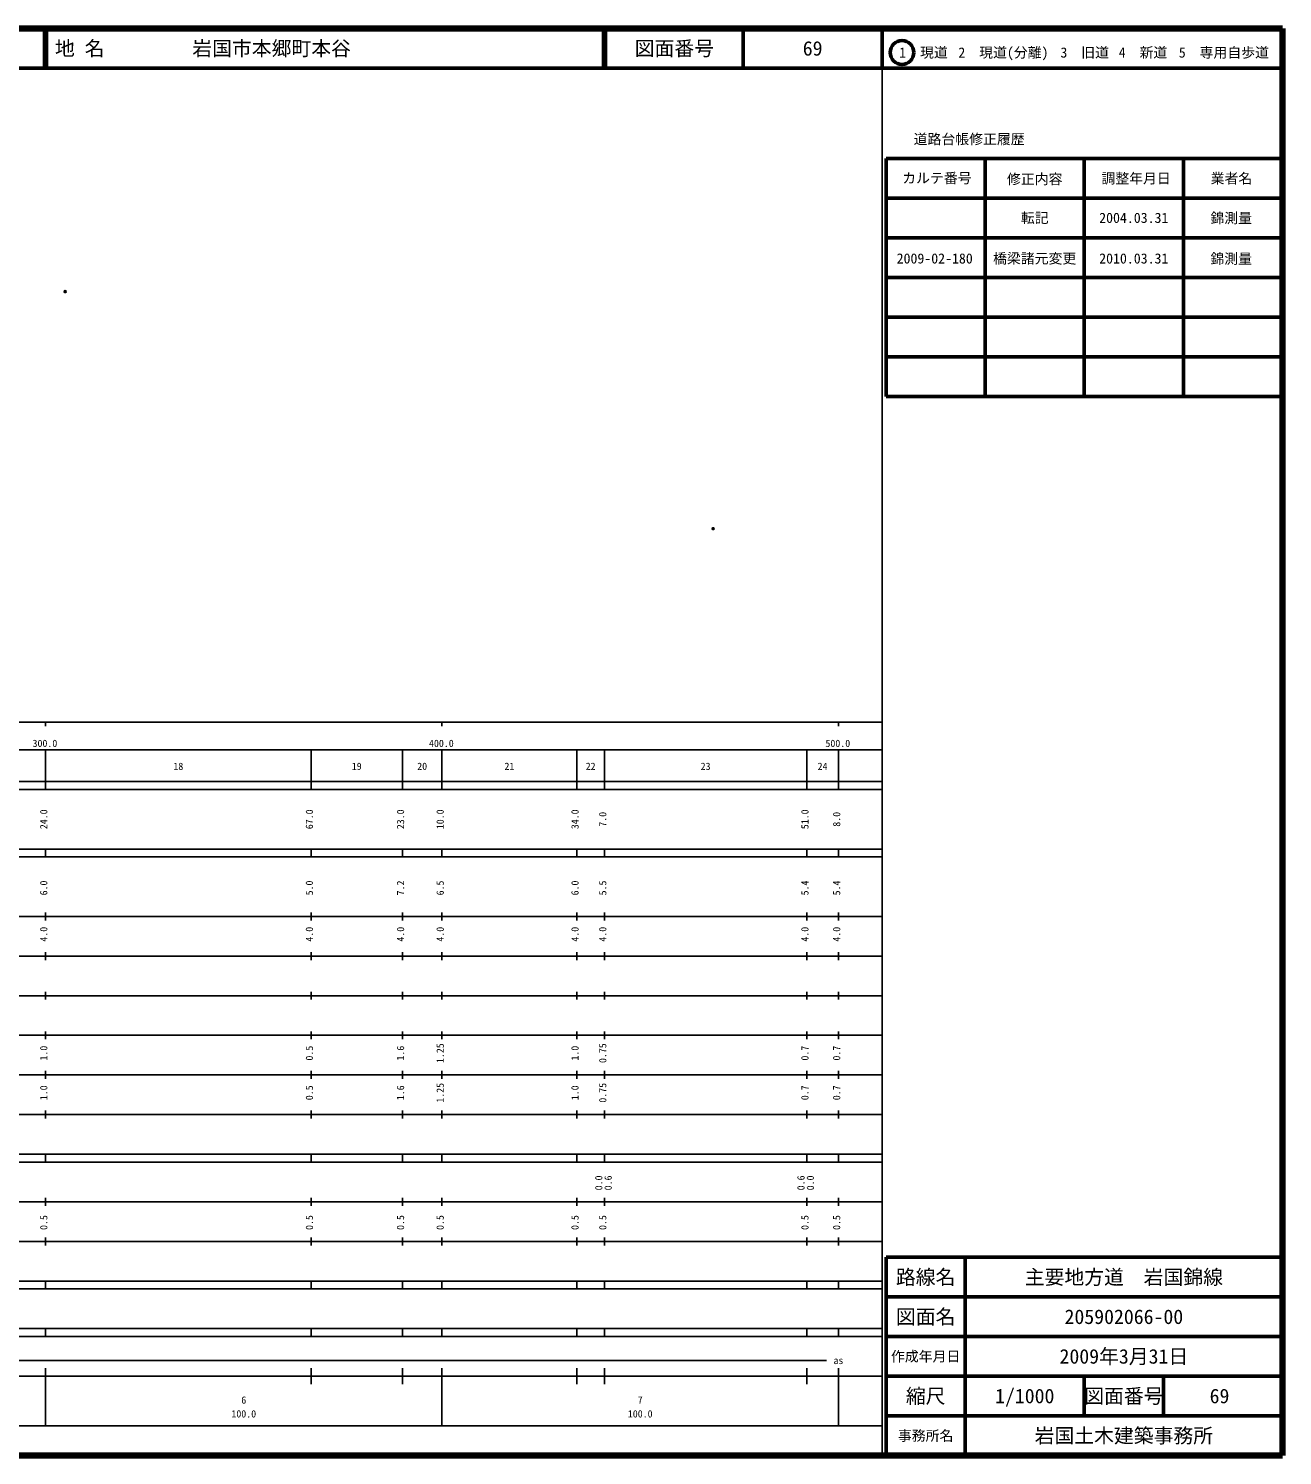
# Model space of a CAD drawing. Units: millimetres on the paper. Extents: x 40 to 680, y 20 to 380.
# Drawn here: x 363.7 to 680, y 20 to 380 of the extents above; entities that cross this region are included whole.
import ezdxf
from ezdxf.enums import TextEntityAlignment as Align

# ---------------------------------------------------------------- set-up
doc = ezdxf.new("R2010")
doc.units = ezdxf.units.MM
doc.header["$PDMODE"] = 32
doc.header["$PDSIZE"] = 0.5
doc.layers.add('M-OTRS', color=6, linetype='Continuous')
doc.layers.add('M-TTL-TXT', color=7, linetype='Continuous')
for name, color, linetype, lineweight in [('M-TTL', 2, 'Continuous', 140), ('M-TTL-BAND', 7, 'Continuous', 25), ('M-TTL-FRAM', 2, 'Continuous', 50), ('M-TTL-LINE', 7, 'Continuous', 50)]:
    doc.layers.add(name, color=color, linetype=linetype, lineweight=lineweight)
doc.styles.add('ＭＳ ゴシック', font='')
doc.styles.get('ＭＳ ゴシック').set_extended_font_data('MS Gothic')

msp = doc.modelspace()

# ---------------------------------------------------------------- linework, layer by layer
at = {"layer": 'M-OTRS'}
for p in [(372.944, 313.623), (536.376, 253.82)]:
    msp.add_point(p, dxfattribs=at)
at = {"layer": 'M-TTL'}
for p, q in [((680, 380), (40, 380)), ((680, 20), (680, 380)), ((40, 20), (680, 20))]:
    msp.add_line(p, q, dxfattribs=at)
at = {"layer": 'M-TTL-BAND'}
for p, q in [((579, 20), (579, 370)), ((40, 205), (579, 205)), ((368, 205), (368, 204)), ((468, 205), (468, 204)), ((568, 205), (568, 204)), ((68, 198), (579, 198)), ((368, 188), (368, 198)), ((435, 188), (435, 198)), ((458, 188), (458, 198)), ((468, 188), (468, 198)), ((502, 188), (502, 198)), ((509, 188), (509, 198)), ((560, 188), (560, 198)), ((568, 188), (568, 198)), ((40, 190), (579, 190)), ((40, 188), (579, 188)), ((40, 173), (579, 173)), ((368, 171), (368, 173)), ((435, 171), (435, 173)), ((458, 171), (458, 173)), ((468, 171), (468, 173)), ((502, 171), (502, 173)), ((509, 171), (509, 173)), ((560, 171), (560, 173)), ((568, 171), (568, 173)), ((40, 171), (579, 171)), ((40, 156), (579, 156)), ((368, 155), (368, 157)), ((435, 155), (435, 157)), ((458, 155), (458, 157)), ((468, 155), (468, 157)), ((502, 155), (502, 157)), ((509, 155), (509, 157)), ((560, 155), (560, 157)), ((568, 155), (568, 157)), ((46, 146), (579, 146)), ((368, 145), (368, 147)), ((435, 145), (435, 147)), ((458, 145), (458, 147)), ((468, 145), (468, 147)), ((502, 145), (502, 147)), ((509, 145), (509, 147)), ((560, 145), (560, 147)), ((568, 145), (568, 147)), ((368, 135), (368, 137)), ((435, 135), (435, 137)), ((458, 135), (458, 137)), ((468, 135), (468, 137)), ((502, 135), (502, 137)), ((509, 135), (509, 137)), ((560, 135), (560, 137)), ((568, 135), (568, 137)), ((52, 136), (579, 136)), ((46, 126), (579, 126)), ((368, 125), (368, 127)), ((435, 125), (435, 127)), ((458, 125), (458, 127)), ((468, 125), (468, 127)), ((502, 125), (502, 127)), ((509, 125), (509, 127)), ((560, 125), (560, 127)), ((568, 125), (568, 127)), ((52, 116), (579, 116)), ((368, 115), (368, 117)), ((435, 115), (435, 117)), ((458, 115), (458, 117)), ((468, 115), (468, 117)), ((502, 115), (502, 117)), ((509, 115), (509, 117)), ((560, 115), (560, 117)), ((568, 115), (568, 117)), ((46, 106), (579, 106)), ((368, 105), (368, 107)), ((435, 105), (435, 107)), ((458, 105), (458, 107)), ((468, 105), (468, 107)), ((502, 105), (502, 107)), ((509, 105), (509, 107)), ((560, 105), (560, 107)), ((568, 105), (568, 107)), ((40, 96), (579, 96)), ((40, 94), (579, 94)), ((368, 94), (368, 96)), ((435, 94), (435, 96)), ((458, 94), (458, 96)), ((468, 94), (468, 96)), ((502, 94), (502, 96)), ((509, 94), (509, 96)), ((560, 94), (560, 96)), ((568, 94), (568, 96)), ((49, 84), (579, 84)), ((368, 83), (368, 85)), ((435, 83), (435, 85)), ((458, 83), (458, 85)), ((468, 83), (468, 85)), ((502, 83), (502, 85)), ((509, 83), (509, 85)), ((560, 83), (560, 85)), ((568, 83), (568, 85)), ((40, 74), (579, 74)), ((368, 73), (368, 75)), ((435, 73), (435, 75)), ((458, 73), (458, 75)), ((468, 73), (468, 75)), ((502, 73), (502, 75)), ((509, 73), (509, 75)), ((560, 73), (560, 75)), ((568, 73), (568, 75)), ((40, 64), (579, 64)), ((40, 62), (579, 62)), ((368, 62), (368, 64)), ((435, 62), (435, 64)), ((458, 62), (458, 64)), ((468, 62), (468, 64)), ((502, 62), (502, 64)), ((509, 62), (509, 64)), ((560, 62), (560, 64)), ((568, 62), (568, 64)), ((40, 52), (579, 52)), ((368, 50), (368, 52)), ((435, 50), (435, 52)), ((458, 50), (458, 52)), ((468, 50), (468, 52)), ((502, 50), (502, 52)), ((509, 50), (509, 52)), ((560, 50), (560, 52)), ((568, 50), (568, 52)), ((40, 50), (579, 50)), ((71, 44), (565, 44)), ((40, 40), (579, 40)), ((368, 27.5), (368, 42)), ((435, 38), (435, 42)), ((458, 38), (458, 42)), ((468, 27.5), (468, 42)), ((502, 38), (502, 42)), ((509, 38), (509, 42)), ((560, 38), (560, 42)), ((568, 27.5), (568, 42)), ((68, 27.5), (579, 27.5))]:
    msp.add_line(p, q, dxfattribs=at)
at = {"layer": 'M-TTL-FRAM'}
for p, q in [((580, 347.197), (580, 287.197)), ((580, 347.197), (680, 347.197)), ((580, 287.197), (680, 287.197)), ((680, 70), (580, 70)), ((580, 70), (580, 20))]:
    msp.add_line(p, q, dxfattribs=at)
at = {"layer": 'M-TTL-LINE'}
for p, q in [((367.75, 380), (367.75, 370)), ((368.25, 380), (368.25, 370)), ((508.747, 380), (508.747, 370)), ((509.247, 380), (509.247, 370)), ((543.997, 380), (543.997, 370)), ((579, 380), (579, 370)), ((40, 370), (680, 370)), ((605, 347.197), (605, 287.197)), ((630, 347.197), (630, 287.197)), ((655, 347.197), (655, 287.197)), ((580, 337.197), (680, 337.197)), ((580, 327.197), (680, 327.197)), ((580, 317.197), (680, 317.197)), ((580, 307.197), (680, 307.197)), ((580, 297.197), (680, 297.197)), ((600, 70), (600, 20)), ((680, 60), (580, 60)), ((680, 50), (580, 50)), ((680, 40), (580, 40)), ((630, 40), (630, 30)), ((650, 40), (650, 30)), ((680, 30), (580, 30))]:
    msp.add_line(p, q, dxfattribs=at)
msp.add_circle((584.031, 373.958), 3, dxfattribs=at)

# ---------------------------------------------------------------- texts
at = {"layer": 'M-TTL-BAND', "style": 'ＭＳ ゴシック'}
for s, p in [('300.0', (367.844, 198.195)), ('400.0', (467.844, 198.195)), ('500.0', (567.844, 198.195)), ('18', (401.5, 192.405)), ('19', (446.5, 192.405)), ('20', (463, 192.405)), ('21', (485, 192.405)), ('22', (505.5, 192.405)), ('23', (534.5, 192.405)), ('24', (564, 192.405)), ('as', (568, 42.5)), ('6', (418, 32.523)), ('7', (518, 32.523)), ('100.0', (418, 29.033)), ('100.0', (518, 29.033))]:
    msp.add_text(s, height=1.833, dxfattribs=at).set_placement(p, align=Align.BOTTOM_CENTER)
for s, p in [('24.0', (369, 180.5)), ('67.0', (436, 180.5)), ('23.0', (459, 180.5)), ('10.0', (469, 180.5)), ('34.0', (503, 180.5)), ('7.0', (510, 180.5)), ('51.0', (561, 180.5)), ('8.0', (569, 180.5)), ('6.0', (369, 163.174)), ('5.0', (436, 163.174)), ('7.2', (459, 163.174)), ('6.5', (469, 163.174)), ('6.0', (503, 163.174)), ('5.5', (510, 163.174)), ('5.4', (561, 163.174)), ('5.4', (569, 163.174)), ('4.0', (369, 151.5)), ('4.0', (436, 151.5)), ('4.0', (459, 151.5)), ('4.0', (469, 151.5)), ('4.0', (503, 151.5)), ('4.0', (510, 151.5)), ('4.0', (561, 151.5)), ('4.0', (569, 151.5)), ('1.0', (369, 121.5)), ('0.5', (436, 121.5)), ('1.6', (459, 121.5)), ('1.25', (469, 121.5)), ('1.0', (503, 121.5)), ('0.75', (510, 121.5)), ('0.7', (561, 121.5)), ('0.7', (569, 121.5)), ('1.0', (369, 111.5)), ('0.5', (436, 111.5)), ('1.6', (459, 111.5)), ('1.25', (469, 111.5)), ('1.0', (503, 111.5)), ('0.75', (510, 111.5)), ('0.7', (561, 111.5)), ('0.7', (569, 111.5)), ('0.0', (509, 88.764)), ('0.6', (511.37, 88.764)), ('0.6', (560, 88.764)), ('0.0', (562.37, 88.764)), ('0.5', (369, 78.764)), ('0.5', (436, 78.764)), ('0.5', (459, 78.764)), ('0.5', (469, 78.764)), ('0.5', (503, 78.764)), ('0.5', (510, 78.764)), ('0.5', (561, 78.764)), ('0.5', (569, 78.764))]:
    msp.add_text(s, height=1.833, rotation=90, dxfattribs=at).set_placement(p, align=Align.BOTTOM_CENTER)
at = {"layer": 'M-TTL-TXT', "style": 'ＭＳ ゴシック'}
for s, p in [('地 名', (370.38, 375)), ('岩国市本郷町本谷', (405.024, 375))]:
    msp.add_text(s, height=3.666, dxfattribs=at).set_placement(p, align=Align.MIDDLE_LEFT)
for s, height, p in [('図面番号', 3.666, (526.622, 375)), ('69', 3.666, (561.497, 375)), ('1\u3000現道', 2.566, (589.448, 373.958)), ('2\u3000現道(分離)', 2.566, (609.619, 373.958)), ('3\u3000旧道', 2.566, (630.121, 373.958)), ('4\u3000新道', 2.566, (644.824, 373.958)), ('5\u3000専用自歩道', 2.566, (665.228, 373.958)), ('道路台帳修正履歴', 2.566, (600.968, 352.113)), ('カルテ番号', 2.566, (592.839, 342.277)), ('修正内容', 2.566, (617.509, 342.023)), ('調整年月日', 2.566, (643.089, 342.197)), ('業者名', 2.566, (667.134, 342.197)), ('転記', 2.566, (617.5, 332.245)), ('2004.03.31', 2.566, (642.5, 332.245)), ('錦測量', 2.566, (667.077, 332.189)), ('2009-02-180', 2.566, (592.282, 321.996)), ('橋梁諸元変更', 2.566, (617.5, 321.996)), ('2010.03.31', 2.566, (642.5, 321.996)), ('錦測量', 2.566, (667.077, 321.939)), ('路線名', 3.666, (590, 65)), ('路線名', 3.666, (590, 65)), ('主要地方道\u3000岩国錦線', 3.666, (640, 65)), ('図面名', 3.666, (590, 55)), ('図面名', 3.666, (590, 55)), ('205902066-00', 3.666, (640, 55)), ('2009年3月31日', 3.666, (640, 45)), ('作成年月日', 2.566, (590, 45)), ('作成年月日', 2.566, (590, 45)), ('縮尺', 3.666, (590, 35)), ('縮尺', 3.666, (590, 35)), ('1/1000', 3.666, (615, 35)), ('図面番号', 3.666, (640, 35)), ('図面番号', 3.666, (640, 35)), ('69', 3.666, (664.125, 35)), ('事務所名', 2.566, (590, 25)), ('事務所名', 2.566, (590, 25)), ('岩国土木建築事務所', 3.666, (640, 25))]:
    msp.add_text(s, height=height, dxfattribs=at).set_placement(p, align=Align.MIDDLE_CENTER)

doc.saveas('drawing.dxf')
